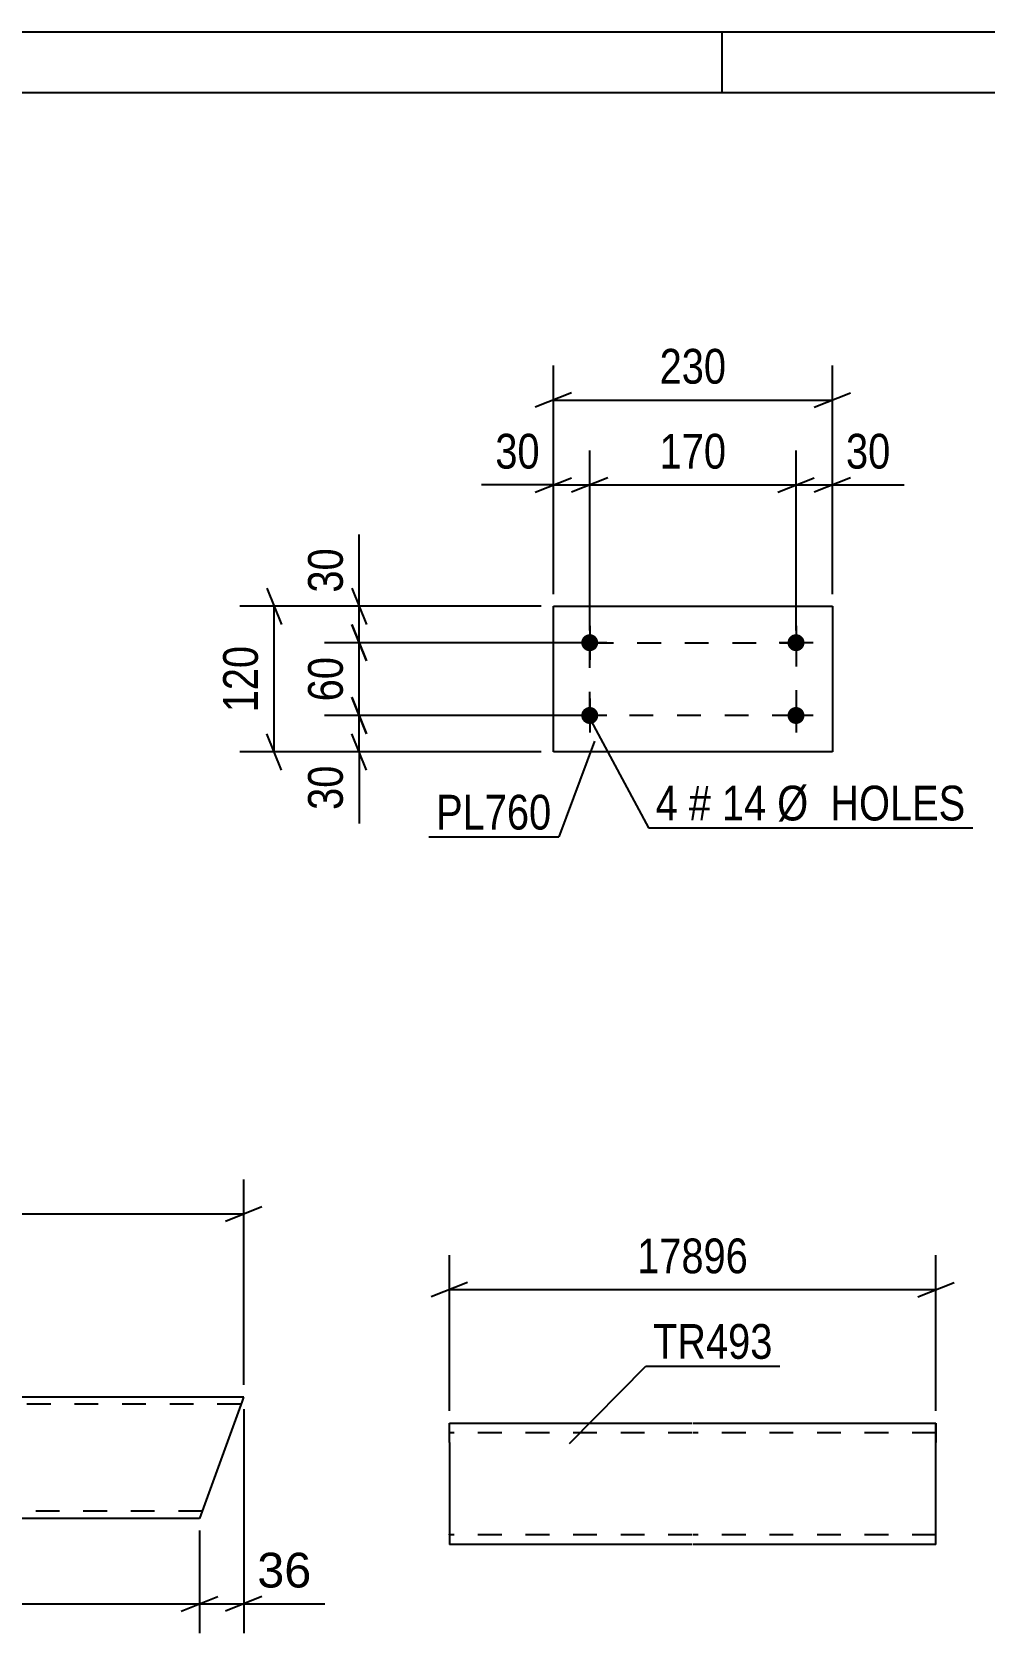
# Model space of a CAD drawing. Header units: millimetres. Extents: x 0 to 420, y 0 to 297.
# Drawn here: x 153.1 to 231.7, y 165.1 to 297 of the extents above; entities that cross this region are included whole.
import ezdxf

# ---------------------------------------------------------------- set-up
doc = ezdxf.new("R2010")
doc.units = ezdxf.units.MM
doc.linetypes.add('DXK_LINE_DOT2', pattern=[3.9198, 1.9599, -1.9599])
doc.styles.add('Arial', font='ARIAL.TTF', dxfattribs={"height": 0.2})
doc.styles.add('Arial Narrow', font='ARIALN.TTF', dxfattribs={"height": 0.2})

# ---------------------------------------------------------------- blocks, each defined once
blk = doc.blocks.new('Unknown-203760396-1135')
at = {"color": 5, "linetype": 'Continuous'}
for p, q in [((420, 297), (0, 297)), ((210, 292), (210, 297)), ((415, 292), (5, 292))]:
    blk.add_line(p, q, dxfattribs=at)
blk = doc.blocks.new('Part-203760396-3221 - 3213')
at = {"color": 2, "linetype": 'Continuous'}
for p, q in [((187.51, 180.75), (187.51, 182.35)), ((187.51, 182.35), (207.51, 182.35)), ((207.61, 182.35), (227.61, 182.35)), ((227.61, 182.35), (227.61, 180.75)), ((187.51, 180.75), (187.51, 172.35)), ((227.61, 172.35), (227.61, 180.75)), ((207.51, 172.35), (187.51, 172.35)), ((227.61, 172.35), (207.61, 172.35))]:
    blk.add_line(p, q, dxfattribs=at)
at = {"color": 7, "linetype": 'DXK_LINE_DOT2'}
for p, q in [((227.61, 180.75), (227.61, 182.23)), ((207.51, 181.55), (187.51, 181.55)), ((227.61, 181.55), (207.61, 181.55)), ((187.51, 173.15), (187.51, 173.21)), ((207.51, 173.15), (187.51, 173.15)), ((227.61, 173.15), (207.61, 173.15)), ((227.61, 173.15), (227.61, 173.21))]:
    blk.add_line(p, q, dxfattribs=at)
blk = doc.blocks.new('Part-203760396-3261 - 3245')
at = {"color": 2, "linetype": 'Continuous'}
for p, q in [((126.38, 183.3), (126.82, 184.5)), ((146.82, 184.5), (126.82, 184.5)), ((170.56, 184.5), (146.92, 184.5)), ((170.43, 184.15), (166.92, 174.5)), ((170.53, 184.41), (170.43, 184.15)), ((170.56, 184.5), (170.53, 184.41)), ((123.18, 174.5), (126.38, 183.3)), ((146.82, 174.5), (123.18, 174.5)), ((166.92, 174.5), (146.92, 174.5))]:
    blk.add_line(p, q, dxfattribs=at)
at = {"color": 7, "linetype": 'DXK_LINE_DOT2'}
for p, q in [((146.82, 183.9), (126.6, 183.9)), ((126.79, 184.41), (126.69, 184.15)), ((126.82, 184.5), (126.79, 184.41)), ((170.34, 183.9), (146.92, 183.9)), ((123.18, 174.5), (123.21, 174.59)), ((146.82, 175.1), (123.4, 175.1)), ((167.14, 175.1), (146.92, 175.1))]:
    blk.add_line(p, q, dxfattribs=at)
blk = doc.blocks.new('Part-203760396-8316 - 8305')
at = {"color": 2, "linetype": 'Continuous'}
for p, q in [((196.08, 237.67), (196.08, 249.67)), ((196.08, 249.67), (219.08, 249.67)), ((219.08, 249.67), (219.08, 237.67)), ((219.08, 237.67), (196.08, 237.67))]:
    blk.add_line(p, q, dxfattribs=at)
blk = doc.blocks.new('Bolt-203760396-8311 - 8305')
at = {"linetype": 'Continuous'}
for points in [[(199.08, 245.97, -1), (199.08, 247.37, -1)], [(216.08, 245.97, -1), (216.08, 247.37, -1)], [(199.08, 239.97, -1), (199.08, 241.37, -1)], [(216.08, 239.97, -1), (216.08, 241.37, -1)]]:
    blk.add_hatch(color=1, dxfattribs=at).paths.add_polyline_path(points)
at = {"color": 1, "linetype": 'Continuous'}
for p, q in [((199.08, 248.07), (199.08, 245.27)), ((216.08, 248.07), (216.08, 245.27)), ((200.48, 246.67), (197.68, 246.67)), ((217.48, 246.67), (214.68, 246.67)), ((199.08, 242.07), (199.08, 239.27)), ((216.08, 242.07), (216.08, 239.27)), ((200.48, 240.67), (197.68, 240.67)), ((217.48, 240.67), (214.68, 240.67))]:
    blk.add_line(p, q, dxfattribs=at)
blk = doc.blocks.new('Rectangle-203760396-8401 - 8305')
at = {"color": 1, "linetype": 'DXK_LINE_DOT2'}
blk.add_lwpolyline([(199.08, 246.67), (216.08, 246.67), (216.08, 240.67), (199.08, 240.67), (199.08, 246.67)], close=True, dxfattribs=at)
blk = doc.blocks.new('StraightDimension-203760396-3224 - 3213')
at = {"color": 7, "linetype": 'Continuous'}
for p, q in [((187.51, 183.35), (187.51, 196.2)), ((227.61, 183.35), (227.61, 196.2)), ((189.01, 193.95), (186.01, 192.75)), ((187.51, 193.35), (227.61, 193.35)), ((226.11, 192.75), (229.11, 193.95))]:
    blk.add_line(p, q, dxfattribs=at)
at = {"color": 0}
blk.add_wipeout([(212.73, 194.1), (212.73, 198.3), (202.39, 198.3), (202.39, 194.1)], dxfattribs=at)
at = {"color": 3, "style": 'Arial Narrow'}
blk.add_text('17896', height=2.863, dxfattribs=at).set_placement((202.99, 194.7))
blk = doc.blocks.new('StraightDimension-203760396-3264 - 3245')
at = {"color": 7, "linetype": 'Continuous'}
for p, q in [((123.18, 175.5), (123.18, 202.44)), ((170.56, 185.5), (170.56, 202.44)), ((124.68, 200.19), (121.68, 198.99)), ((123.18, 199.59), (170.56, 199.59)), ((169.06, 198.99), (172.06, 200.19))]:
    blk.add_line(p, q, dxfattribs=at)
at = {"color": 0}
blk.add_wipeout([(151.92, 200.34), (151.92, 204.54), (141.82, 204.54), (141.82, 200.34)], dxfattribs=at)
at = {"color": 3, "style": 'Arial'}
blk.add_text('3261', height=2.865, dxfattribs=at).set_placement((142.42, 200.94))
blk = doc.blocks.new('StraightDimension-203760396-3295 - 3245')
at = {"color": 7, "linetype": 'Continuous'}
for p, q in [((123.18, 173.5), (123.18, 165.05)), ((166.92, 173.5), (166.92, 165.05)), ((124.68, 168.05), (121.68, 166.85)), ((165.42, 166.85), (168.42, 168.05)), ((123.18, 167.45), (166.92, 167.45))]:
    blk.add_line(p, q, dxfattribs=at)
at = {"color": 0}
blk.add_wipeout([(150.1, 168.2), (150.1, 172.4), (140, 172.4), (140, 168.2)], dxfattribs=at)
at = {"color": 3, "style": 'Arial'}
blk.add_text('3225', height=2.865, dxfattribs=at).set_placement((140.6, 168.8))
blk = doc.blocks.new('StraightDimension-203760396-3314 - 3245')
at = {"color": 7, "linetype": 'Continuous'}
for p, q in [((170.56, 183.5), (170.56, 165.05)), ((166.92, 173.5), (166.92, 165.05)), ((165.42, 166.85), (168.42, 168.05)), ((172.06, 168.05), (169.06, 166.85)), ((166.92, 167.45), (170.56, 167.45)), ((170.56, 167.45), (177.26, 167.45)), ((170.56, 167.45), (177.26, 167.45))]:
    blk.add_line(p, q, dxfattribs=at)
at = {"color": 0}
blk.add_wipeout([(176.73, 168.2), (176.73, 172.4), (171.08, 172.4), (171.08, 168.2)], dxfattribs=at)
at = {"color": 3, "style": 'Arial'}
blk.add_text('36', height=2.865, dxfattribs=at).set_placement((171.68, 168.8))
blk = doc.blocks.new('StraightDimension-203760396-8380 - 8305')
at = {"color": 7, "linetype": 'Continuous'}
for p, q in [((216.08, 247.67), (216.08, 262.52)), ((219.08, 250.67), (219.08, 262.52)), ((214.58, 259.07), (217.58, 260.27)), ((220.58, 260.27), (217.58, 259.07)), ((216.08, 259.67), (219.08, 259.67)), ((219.08, 259.67), (224.98, 259.67)), ((219.08, 259.67), (224.98, 259.67))]:
    blk.add_line(p, q, dxfattribs=at)
at = {"color": 0}
blk.add_wipeout([(224.46, 260.42), (224.46, 264.62), (219.6, 264.62), (219.6, 260.42)], dxfattribs=at)
at = {"color": 3, "style": 'Arial Narrow'}
blk.add_text('30', height=2.863, dxfattribs=at).set_placement((220.2, 261.02))
blk = doc.blocks.new('StraightDimension-203760396-8328 - 8305')
at = {"color": 7, "linetype": 'Continuous'}
for p, q in [((179.48, 248.17), (180.68, 245.17)), ((198.08, 246.67), (177.23, 246.67)), ((180.08, 240.67), (180.08, 246.67)), ((180.68, 239.17), (179.48, 242.17)), ((198.08, 240.67), (177.23, 240.67))]:
    blk.add_line(p, q, dxfattribs=at)
at = {"color": 0}
blk.add_wipeout([(179.33, 246.1), (175.13, 246.1), (175.13, 241.24), (179.33, 241.24)], dxfattribs=at)
at = {"color": 3, "style": 'Arial Narrow'}
blk.add_text('60', height=2.863, rotation=90.0002, dxfattribs=at).set_placement((178.73, 241.84))
blk = doc.blocks.new('StraightDimension-203760396-8318 - 8305')
at = {"color": 7, "linetype": 'Continuous'}
for p, q in [((180.08, 249.67), (180.08, 255.58)), ((180.08, 249.67), (180.08, 255.58)), ((179.48, 251.17), (180.68, 248.17)), ((195.08, 249.67), (177.23, 249.67)), ((180.08, 246.67), (180.08, 249.67)), ((180.68, 245.17), (179.48, 248.17)), ((198.08, 246.67), (177.23, 246.67))]:
    blk.add_line(p, q, dxfattribs=at)
at = {"color": 0}
blk.add_wipeout([(179.33, 255.05), (175.13, 255.05), (175.13, 250.2), (179.33, 250.2)], dxfattribs=at)
at = {"color": 3, "style": 'Arial Narrow'}
blk.add_text('30', height=2.863, rotation=90.0002, dxfattribs=at).set_placement((178.73, 250.8))
blk = doc.blocks.new('StraightDimension-203760396-8338 - 8305')
at = {"color": 7, "linetype": 'Continuous'}
for p, q in [((179.48, 242.17), (180.68, 239.17)), ((198.08, 240.67), (177.23, 240.67)), ((180.08, 237.67), (180.08, 240.67)), ((180.68, 236.17), (179.48, 239.17)), ((195.08, 237.67), (177.23, 237.67)), ((180.08, 237.67), (180.08, 231.77)), ((180.08, 237.67), (180.08, 231.77))]:
    blk.add_line(p, q, dxfattribs=at)
at = {"color": 0}
blk.add_wipeout([(179.33, 237.15), (175.13, 237.15), (175.13, 232.29), (179.33, 232.29)], dxfattribs=at)
at = {"color": 3, "style": 'Arial Narrow'}
blk.add_text('30', height=2.863, rotation=90.0002, dxfattribs=at).set_placement((178.73, 232.89))
blk = doc.blocks.new('StraightDimension-203760396-8349 - 8305')
at = {"color": 7, "linetype": 'Continuous'}
for p, q in [((172.48, 251.17), (173.68, 248.17)), ((195.08, 249.67), (170.23, 249.67)), ((173.08, 237.67), (173.08, 249.67)), ((173.68, 236.17), (172.48, 239.17)), ((195.08, 237.67), (170.23, 237.67))]:
    blk.add_line(p, q, dxfattribs=at)
at = {"color": 0}
blk.add_wipeout([(172.33, 247.01), (168.13, 247.01), (168.13, 240.33), (172.33, 240.33)], dxfattribs=at)
at = {"color": 3, "style": 'Arial Narrow'}
blk.add_text('120', height=2.863, rotation=90.0002, dxfattribs=at).set_placement((171.73, 240.93))
blk = doc.blocks.new('StraightDimension-203760396-8360 - 8305')
at = {"color": 7, "linetype": 'Continuous'}
for p, q in [((196.08, 250.67), (196.08, 262.52)), ((199.08, 247.67), (199.08, 262.52)), ((194.58, 259.07), (197.58, 260.27)), ((200.58, 260.27), (197.58, 259.07)), ((196.08, 259.67), (190.17, 259.67)), ((196.08, 259.67), (190.17, 259.67)), ((196.08, 259.67), (199.08, 259.67))]:
    blk.add_line(p, q, dxfattribs=at)
at = {"color": 0}
blk.add_wipeout([(195.55, 260.42), (195.55, 264.62), (190.7, 264.62), (190.7, 260.42)], dxfattribs=at)
at = {"color": 3, "style": 'Arial Narrow'}
blk.add_text('30', height=2.863, dxfattribs=at).set_placement((191.3, 261.02))
blk = doc.blocks.new('StraightDimension-203760396-8370 - 8305')
at = {"color": 7, "linetype": 'Continuous'}
for p, q in [((199.08, 247.67), (199.08, 262.52)), ((216.08, 247.67), (216.08, 262.52)), ((200.58, 260.27), (197.58, 259.07)), ((214.58, 259.07), (217.58, 260.27)), ((199.08, 259.67), (216.08, 259.67))]:
    blk.add_line(p, q, dxfattribs=at)
at = {"color": 0}
blk.add_wipeout([(210.92, 260.42), (210.92, 264.62), (204.24, 264.62), (204.24, 260.42)], dxfattribs=at)
at = {"color": 3, "style": 'Arial Narrow'}
blk.add_text('170', height=2.863, dxfattribs=at).set_placement((204.84, 261.02))
blk = doc.blocks.new('StraightDimension-203760396-8391 - 8305')
at = {"color": 7, "linetype": 'Continuous'}
for p, q in [((196.08, 250.67), (196.08, 269.52)), ((219.08, 250.67), (219.08, 269.52)), ((197.58, 267.27), (194.58, 266.07)), ((196.08, 266.67), (219.08, 266.67)), ((217.58, 266.07), (220.58, 267.27))]:
    blk.add_line(p, q, dxfattribs=at)
at = {"color": 0}
blk.add_wipeout([(210.92, 267.42), (210.92, 271.62), (204.24, 271.62), (204.24, 267.42)], dxfattribs=at)
at = {"color": 3, "style": 'Arial Narrow'}
blk.add_text('230', height=2.863, dxfattribs=at).set_placement((204.84, 268.02))
blk = doc.blocks.new('Mark-203760396-3217 - 3213')
at = {"color": 0}
blk.add_wipeout([(214.15, 187.65), (214.15, 190.65), (204.29, 190.65), (204.29, 187.65)], dxfattribs=at)
blk.add_wipeout([(214.15, 187.65), (214.15, 190.65), (204.29, 190.65), (204.29, 187.65)], dxfattribs=at)
at = {"color": 30, "linetype": 'Continuous'}
for p, q in [((197.42, 180.66), (203.69, 187.05)), ((203.69, 187.05), (214.75, 187.05))]:
    blk.add_line(p, q, dxfattribs=at)
at = {"color": 3, "style": 'Arial Narrow'}
blk.add_text('TR493', height=2.863, dxfattribs=at).set_placement((204.29, 187.65))
blk = doc.blocks.new('Mark-203760396-8307 - 8305')
at = {"color": 0}
for points in [[(206.34, 232.02), (206.34, 235.02), (204.51, 235.02), (204.51, 232.02)], [(209.07, 232.02), (209.07, 235.02), (207.24, 235.02), (207.24, 232.02)], [(213.63, 232.02), (213.63, 235.02), (209.97, 235.02), (209.97, 232.02)], [(230.05, 232.02), (230.05, 235.02), (214.53, 235.02), (214.53, 232.02)]]:
    blk.add_wipeout(points, dxfattribs=at)
for points in [[(206.34, 232.02), (206.34, 235.02), (204.51, 235.02), (204.51, 232.02)], [(209.07, 232.02), (209.07, 235.02), (207.24, 235.02), (207.24, 232.02)], [(213.63, 232.02), (213.63, 235.02), (209.97, 235.02), (209.97, 232.02)], [(230.05, 232.02), (230.05, 235.02), (214.53, 235.02), (214.53, 232.02)]]:
    blk.add_wipeout(points, dxfattribs=at)
at = {"color": 7, "linetype": 'Continuous'}
for p, q in [((198.98, 240.62), (203.91, 231.42)), ((203.91, 231.42), (230.65, 231.42))]:
    blk.add_line(p, q, dxfattribs=at)
at = {"color": 3, "style": 'Arial Narrow'}
for s, height, p in [('4', 2.86, (204.51, 232.02)), ('#', 2.86, (207.24, 232.02)), ('14', 2.863, (209.97, 232.02)), ('Ø  HOLES', 2.863, (214.53, 232.02))]:
    blk.add_text(s, height=height, dxfattribs=at).set_placement(p)
blk = doc.blocks.new('Mark-203760396-8312 - 8305')
at = {"color": 0}
blk.add_wipeout([(195.92, 231.27), (195.92, 234.27), (186.42, 234.27), (186.42, 231.27)], dxfattribs=at)
blk.add_wipeout([(195.92, 231.27), (195.92, 234.27), (186.42, 234.27), (186.42, 231.27)], dxfattribs=at)
at = {"color": 30, "linetype": 'Continuous'}
for p in [(199.48, 238.56), (185.82, 230.67)]:
    blk.add_line(p, (196.52, 230.67), dxfattribs=at)
at = {"color": 3, "style": 'Arial Narrow'}
blk.add_text('PL760', height=2.863, dxfattribs=at).set_placement((186.42, 231.27))

msp = doc.modelspace()

# ---------------------------------------------------------------- block references
for name in ['Unknown-203760396-1135', 'Part-203760396-8316 - 8305', 'Bolt-203760396-8311 - 8305', 'Rectangle-203760396-8401 - 8305', 'Part-203760396-3261 - 3245', 'Part-203760396-3221 - 3213']:
    msp.add_blockref(name, (0, 0))

# ---------------------------------------------------------------- next in the draw order: block references
for name in ['StraightDimension-203760396-8380 - 8305', 'StraightDimension-203760396-8328 - 8305', 'Mark-203760396-8307 - 8305', 'StraightDimension-203760396-3264 - 3245', 'StraightDimension-203760396-3224 - 3213', 'StraightDimension-203760396-3295 - 3245']:
    msp.add_blockref(name, (0, 0))

# ---------------------------------------------------------------- next in the draw order: block references
for name in ['StraightDimension-203760396-8318 - 8305', 'StraightDimension-203760396-8338 - 8305', 'Mark-203760396-3217 - 3213', 'StraightDimension-203760396-3314 - 3245']:
    msp.add_blockref(name, (0, 0))

# ---------------------------------------------------------------- next in the draw order: block references
msp.add_blockref('StraightDimension-203760396-8349 - 8305', (0, 0))

# ---------------------------------------------------------------- next in the draw order: block references
for name in ['StraightDimension-203760396-8360 - 8305', 'Mark-203760396-8312 - 8305']:
    msp.add_blockref(name, (0, 0))

# ---------------------------------------------------------------- next in the draw order: block references
msp.add_blockref('StraightDimension-203760396-8370 - 8305', (0, 0))

# ---------------------------------------------------------------- next in the draw order: block references
msp.add_blockref('StraightDimension-203760396-8391 - 8305', (0, 0))

doc.saveas('drawing.dxf')
